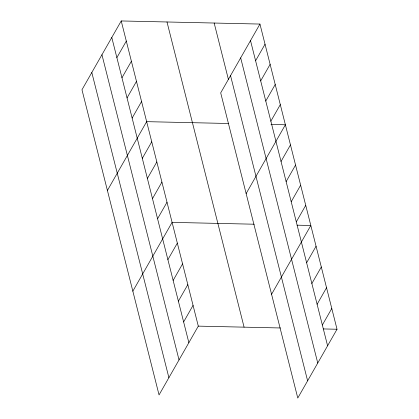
<?xml version="1.0" encoding="UTF-8"?>
<svg xmlns="http://www.w3.org/2000/svg" width="419" height="419" viewBox="0 0 419 419"><rect width="100%" height="100%" fill="white"/><g stroke="black" fill="none" stroke-linecap="round" stroke-linejoin="round"><path stroke-width="0.63" d="M121.222 20.95L81.972 89.76L159.052 394.934L198.302 326.129L121.222 20.95L259.948 24.066L337.028 329.24L297.778 398.05L220.698 92.871L259.948 24.066M116.875 57.633L126.308 41.093M121.96 77.777L131.398 61.232M127.046 97.92L136.484 81.375M132.137 118.058L141.57 101.518M107.411 190.467L146.655 121.657L228.769 123.5M142.308 158.345L151.746 141.8M147.399 178.484L156.832 161.944M152.485 198.627L161.917 182.082M157.57 218.77L167.008 202.225M255.595 60.75L265.033 44.21M132.849 291.174L172.094 222.369L254.202 224.212M260.686 80.893L270.119 64.348M167.899 259.66L177.337 243.12M265.772 101.037L275.21 84.491M173.141 280.416L182.579 263.87M270.857 121.175L280.295 104.635M178.384 301.167L187.817 284.621M246.136 193.583L285.381 124.773L270.993 124.453M183.627 321.918L193.059 305.372M281.034 161.462L290.472 144.916M286.119 181.6L295.557 165.06M291.21 201.743L300.643 185.198M296.296 221.881L305.734 205.341M271.57 294.29L310.819 225.48L297.087 225.176M306.624 262.776L316.062 246.236M311.867 283.532L321.3 266.987M317.104 304.283L326.542 287.738M322.347 325.034L331.785 308.489M198.302 326.129L280.411 327.972M323.29 328.936L337.028 329.24M250.51 40.612L327.59 345.785M240.674 57.859L317.754 363.032M230.534 75.624L307.614 380.803M214.167 23.04L228.475 79.689M166.998 21.977L244.083 327.155M111.784 37.495L188.864 342.669M101.948 54.742L179.028 359.916M91.813 72.513L168.894 377.687"/></g></svg>
